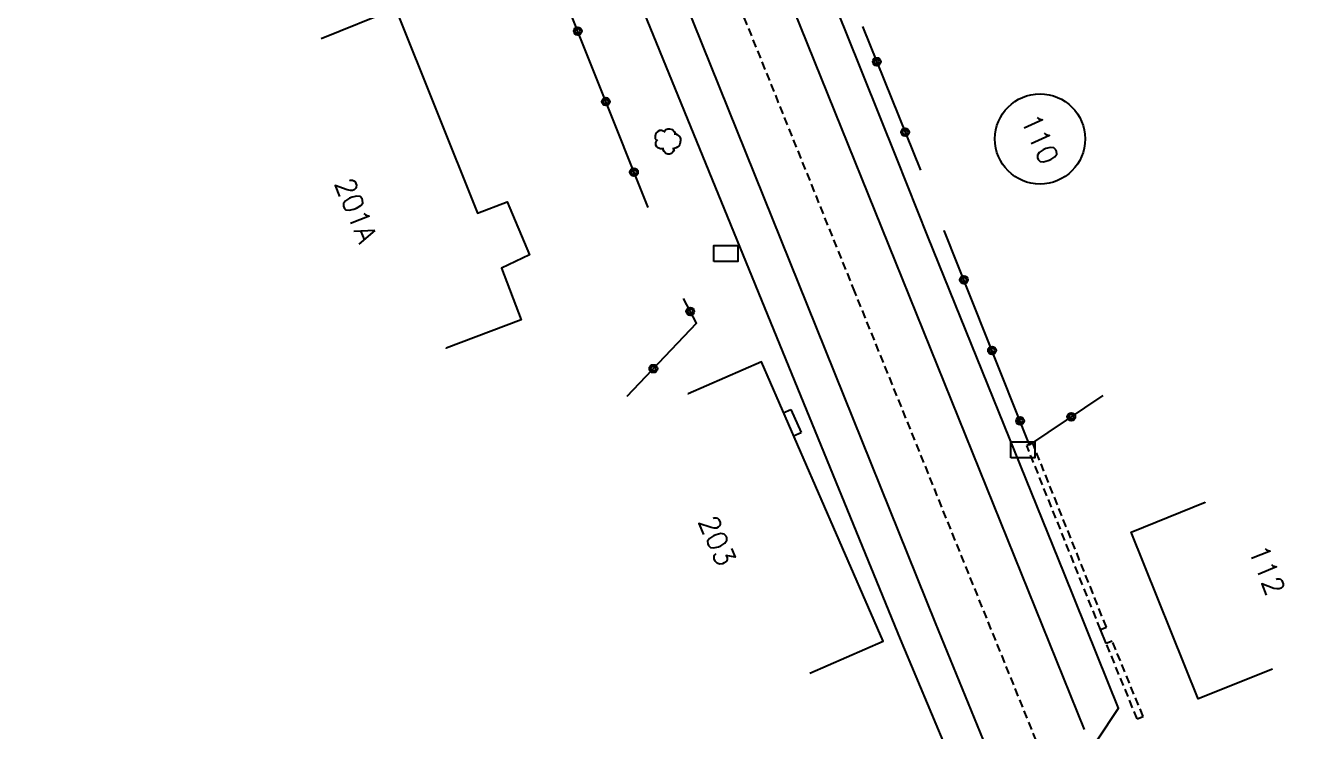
# Model space of a CAD drawing. Header units: millimetres. Extents: x 133016 to 134000, y 142000 to 143000.
# Drawn here: x 133220.3 to 133301.1, y 142299.9 to 142344 of the extents above; entities that cross this region are included whole.
import ezdxf
from ezdxf.enums import TextEntityAlignment as Align

# ---------------------------------------------------------------- set-up
doc = ezdxf.new("R2010")
doc.units = ezdxf.units.MM
doc.linetypes.add('DASHED', pattern=[0.75, 0.5, -0.25])
doc.layers.get('0').update_dxf_attribs({"linetype": 'CONTINUOUS'})
for name, color, linetype in [('W0001', 6, 'DASHED'), ('W0008', 7, 'CONTINUOUS'), ('W0100', 7, 'CONTINUOUS'), ('W0105', 7, 'CONTINUOUS'), ('W0112', 1, 'DASHED'), ('W0300', 7, 'CONTINUOUS'), ('W0322', 7, 'CONTINUOUS'), ('W0991', 7, 'CONTINUOUS'), ('W1102', 7, 'CONTINUOUS'), ('W1471', 7, 'CONTINUOUS')]:
    doc.layers.add(name, color=color, linetype=linetype)
doc.styles.get("Standard").update_dxf_attribs({"font": 'romans.shx', "width": 0.85})

# ---------------------------------------------------------------- blocks, each defined once
blk = doc.blocks.new('t322o')
at = {"color": 0, "linetype": 'Continuous'}
for radius in [0.25, 0.15]:
    blk.add_circle((0, 0), radius, dxfattribs=at)
blk = doc.blocks.new('T1471')
at = {"color": 0, "linetype": 'Continuous', "flags": 128}
blk.add_lwpolyline([(-0.75, -0.5), (-0.75, 0.5), (0.75, 0.5), (0.75, -0.5), (-0.75, -0.5)], dxfattribs=at)
blk = doc.blocks.new('T300')
for p, q in [((-0.8, 0.514), (-0.857, 0.343)), ((-0.857, 0.343), (-0.857, 0.171)), ((-0.857, 0.171), (-0.743, 0.057)), ((-0.686, 0.629), (-0.8, 0.514)), ((-0.8, -0.057), (-0.743, 0.057)), ((-0.743, 0.057), (-0.686, 0.114)), ((-0.571, 0.686), (-0.686, 0.629)), ((-0.457, 0.686), (-0.571, 0.686)), ((-0.286, 0.629), (-0.457, 0.686)), ((-0.286, 0.629), (-0.171, 0.743)), ((-0.229, 0.571), (-0.286, 0.629)), ((-0.171, 0.743), (-0.057, 0.8)), ((-0.057, 0.8), (0.057, 0.8)), ((0.057, 0.8), (0.229, 0.743)), ((0.229, 0.743), (0.343, 0.629)), ((0.343, 0.629), (0.4, 0.514)), ((0.457, 0.457), (0.343, 0.457)), ((0.4, 0.514), (0.4, 0.457)), ((0.571, 0.4), (0.457, 0.457)), ((0.571, 0.4), (0.686, 0.286)), ((0.686, 0.286), (0.743, 0.171)), ((0.743, 0.057), (0.686, -0.171)), ((0.743, 0.171), (0.743, 0.057)), ((-0.8, -0.171), (-0.8, -0.057)), ((-0.8, -0.229), (-0.8, -0.171)), ((-0.743, -0.343), (-0.8, -0.229)), ((-0.686, -0.4), (-0.743, -0.343)), ((-0.514, -0.457), (-0.686, -0.4)), ((-0.4, -0.457), (-0.514, -0.457)), ((-0.4, -0.457), (-0.343, -0.457)), ((-0.343, -0.457), (-0.343, -0.4)), ((-0.343, -0.514), (-0.343, -0.457)), ((-0.286, -0.629), (-0.343, -0.514)), ((-0.171, -0.743), (-0.286, -0.629)), ((-0.057, -0.8), (-0.171, -0.743)), ((0.057, -0.8), (-0.057, -0.8)), ((0.171, -0.743), (0.057, -0.8)), ((0.229, -0.686), (0.171, -0.743)), ((0.286, -0.457), (0.229, -0.457)), ((0.286, -0.629), (0.229, -0.686)), ((0.457, -0.4), (0.286, -0.457)), ((0.343, -0.514), (0.286, -0.629)), ((0.343, -0.514), (0.343, -0.457)), ((0.571, -0.343), (0.457, -0.4)), ((0.629, -0.286), (0.571, -0.343)), ((0.686, -0.171), (0.629, -0.286))]:
    blk.add_line(p, q)

msp = doc.modelspace()

# ---------------------------------------------------------------- linework, layer by layer
at = {"layer": 'W0001'}
msp.add_lwpolyline([(133386.945, 142000), (133386.814, 142000.544), (133381.386, 142020.922), (133377.72, 142033.242), (133374.378, 142044.404), (133371.736, 142052.501), (133363.425, 142077.24), (133351.282, 142112.198), (133340.526, 142143.486), (133329.846, 142174.424), (133321.068, 142199.742), (133310.87, 142229.854), (133301.041, 142256.022), (133295.587, 142269.624), (133285.227, 142295.132), (133272.196, 142327.363), (133261.937, 142352.824), (133254.866, 142370.308), (133250.758, 142380.429), (133247.16, 142389.362), (133243.379, 142398.786), (133239.165, 142409.566), (133234.966, 142420.636), (133226.628, 142443.802)], dxfattribs=at)
at = {"layer": 'W0008'}
for points in [[(133286.558, 142299.985), (133274.74, 142329.256), (133265.448, 142352.298), (133253.196, 142382.551), (133253.195, 142382.554), (133243.932, 142405.606), (133239.692, 142416.586), (133234.38, 142430.806), (133230.296, 142442.289), (133229.475, 142444.688)], [(133284.366, 142289.245), (133277.236, 142306.668), (133269.788, 142325.132), (133254.375, 142363.427), (133246.341, 142383.176), (133239.141, 142401.145), (133233.175, 142416.795), (133227.504, 142432.166), (133223.78, 142442.915)], [(133295.726, 142255.216), (133289.715, 142270.325), (133281.92, 142289.305), (133275.061, 142305.641), (133267.517, 142324.023), (133254.015, 142357.078), (133243.591, 142382.41), (133241.986, 142386.285), (133236.639, 142399.291), (133229.163, 142417.794), (133224.309, 142430.747), (133220.34, 142441.843)], [(133390.33, 142000), (133389.117, 142005.032), (133384.019, 142023.587), (133377.685, 142044.909), (133374.384, 142055.102), (133369.14, 142070.723), (133366.561, 142078.358), (133345.093, 142140.306), (133325.595, 142196.609), (133313.916, 142230.23), (133310.315, 142240.248), (133304.98, 142254.246), (133302.445, 142260.555), (133295.552, 142277.686), (133287.999, 142296.351), (133288.488, 142296.545), (133287.375, 142299.347), (133288.697, 142301.325), (133285.298, 142309.766), (133276.766, 142330.818), (133274.82, 142335.693), (133271.638, 142343.642), (133262.27, 142366.754), (133261.698, 142368.124)]]:
    msp.add_lwpolyline(points, dxfattribs=at)
at = {"layer": 'W0100'}
for points in [[(133238.819, 142343.213), (133243.457, 142345.079), (133248.601, 142332.292), (133250.453, 142333), (133251.84, 142329.677), (133250.093, 142328.851), (133251.32, 142325.607), (133246.643, 142323.838), (133246.643, 142323.838), (133246.643, 142323.838), (133246.643, 142323.838), (133246.643, 142323.838), (133246.643, 142323.838), (133246.643, 142323.838), (133246.643, 142323.838), (133246.643, 142323.838), (133246.643, 142323.838), (133246.643, 142323.838), (133246.643, 142323.838), (133246.643, 142323.838), (133246.643, 142323.838), (133246.643, 142323.838), (133246.643, 142323.838), (133246.643, 142323.838), (133246.643, 142323.838), (133246.643, 142323.838), (133246.643, 142323.838), (133246.643, 142323.838), (133246.643, 142323.838), (133246.643, 142323.838), (133246.643, 142323.838), (133246.643, 142323.838), (133246.643, 142323.838), (133246.643, 142323.838), (133246.643, 142323.838), (133246.643, 142323.838), (133246.643, 142323.838), (133246.643, 142323.838), (133246.643, 142323.838), (133246.643, 142323.838), (133246.643, 142323.838), (133246.643, 142323.838), (133246.643, 142323.838), (133246.643, 142323.838), (133246.643, 142323.838), (133246.643, 142323.838), (133246.643, 142323.838), (133246.643, 142323.838), (133246.643, 142323.838), (133246.643, 142323.838), (133246.643, 142323.838), (133246.643, 142323.838), (133246.643, 142323.838), (133246.643, 142323.838), (133246.643, 142323.838), (133246.643, 142323.838), (133246.643, 142323.838), (133246.643, 142323.838), (133246.643, 142323.838), (133246.643, 142323.838), (133246.643, 142323.838), (133246.643, 142323.838), (133246.643, 142323.838), (133246.643, 142323.838), (133246.643, 142323.838), (133246.643, 142323.838), (133246.643, 142323.838), (133246.643, 142323.838), (133246.643, 142323.838), (133246.643, 142323.838), (133246.643, 142323.838), (133246.643, 142323.838), (133246.643, 142323.838), (133246.643, 142323.838), (133246.643, 142323.838), (133246.643, 142323.838), (133246.643, 142323.838), (133246.643, 142323.838), (133246.643, 142323.838), (133246.643, 142323.838), (133246.643, 142323.838), (133246.643, 142323.838), (133246.643, 142323.838), (133246.643, 142323.838), (133246.643, 142323.838), (133246.643, 142323.838), (133246.643, 142323.838), (133246.643, 142323.838), (133246.643, 142323.838), (133246.643, 142323.838), (133246.643, 142323.838), (133246.643, 142323.838), (133246.643, 142323.838), (133246.643, 142323.838), (133246.643, 142323.838), (133246.643, 142323.838), (133246.643, 142323.838), (133246.643, 142323.838), (133246.643, 142323.838), (133246.643, 142323.838), (133246.643, 142323.838), (133246.643, 142323.838), (133246.643, 142323.838), (133246.643, 142323.838), (133246.643, 142323.838), (133246.643, 142323.838), (133246.643, 142323.838), (133246.643, 142323.838), (133246.643, 142323.838), (133246.643, 142323.838), (133246.643, 142323.838), (133246.643, 142323.838), (133246.643, 142323.838), (133246.643, 142323.838), (133246.643, 142323.838), (133246.643, 142323.838), (133246.643, 142323.838), (133246.643, 142323.838), (133246.643, 142323.838), (133246.643, 142323.838)], [(133269.378, 142303.52), (133273.962, 142305.518), (133270.859, 142312.637), (133266.353, 142322.986), (133261.768, 142320.99), (133261.768, 142320.99), (133261.768, 142320.99), (133261.768, 142320.99), (133261.768, 142320.99), (133261.768, 142320.99), (133261.768, 142320.99), (133261.768, 142320.99), (133261.768, 142320.99), (133261.768, 142320.99), (133261.768, 142320.99), (133261.768, 142320.99), (133261.768, 142320.99), (133261.768, 142320.99), (133261.768, 142320.99), (133261.768, 142320.99), (133261.768, 142320.99), (133261.768, 142320.99), (133261.768, 142320.99), (133261.768, 142320.99), (133261.768, 142320.99), (133261.768, 142320.99), (133261.768, 142320.99), (133261.768, 142320.99), (133261.768, 142320.99), (133261.768, 142320.99), (133261.768, 142320.99), (133261.768, 142320.99), (133261.768, 142320.99), (133261.768, 142320.99), (133261.768, 142320.99), (133261.768, 142320.99), (133261.768, 142320.99), (133261.768, 142320.99), (133261.768, 142320.99), (133261.768, 142320.99), (133261.768, 142320.99), (133261.768, 142320.99), (133261.768, 142320.99), (133261.768, 142320.99), (133261.768, 142320.99), (133261.768, 142320.99), (133261.768, 142320.99), (133261.768, 142320.99), (133261.768, 142320.99), (133261.768, 142320.99), (133261.768, 142320.99), (133261.768, 142320.99), (133261.768, 142320.99), (133261.768, 142320.99), (133261.768, 142320.99), (133261.768, 142320.99), (133261.768, 142320.99), (133261.768, 142320.99), (133261.768, 142320.99), (133261.768, 142320.99), (133261.768, 142320.99), (133261.768, 142320.99), (133261.768, 142320.99), (133261.768, 142320.99), (133261.768, 142320.99), (133261.768, 142320.99), (133261.768, 142320.99), (133261.768, 142320.99), (133261.768, 142320.99), (133261.768, 142320.99), (133261.768, 142320.99), (133261.768, 142320.99), (133261.768, 142320.99), (133261.768, 142320.99), (133261.768, 142320.99), (133261.768, 142320.99), (133261.768, 142320.99), (133261.768, 142320.99), (133261.768, 142320.99), (133261.768, 142320.99), (133261.768, 142320.99), (133261.768, 142320.99), (133261.768, 142320.99), (133261.768, 142320.99), (133261.768, 142320.99), (133261.768, 142320.99), (133261.768, 142320.99), (133261.768, 142320.99), (133261.768, 142320.99), (133261.768, 142320.99), (133261.768, 142320.99), (133261.768, 142320.99), (133261.768, 142320.99), (133261.768, 142320.99), (133261.768, 142320.99), (133261.768, 142320.99), (133261.768, 142320.99), (133261.768, 142320.99), (133261.768, 142320.99), (133261.768, 142320.99), (133261.768, 142320.99), (133261.768, 142320.99), (133261.768, 142320.99), (133261.768, 142320.99), (133261.768, 142320.99), (133261.768, 142320.99), (133261.768, 142320.99), (133261.768, 142320.99), (133261.768, 142320.99), (133261.768, 142320.99), (133261.768, 142320.99), (133261.768, 142320.99), (133261.768, 142320.99), (133261.768, 142320.99), (133261.768, 142320.99), (133261.768, 142320.99), (133261.768, 142320.99), (133261.768, 142320.99), (133261.768, 142320.99), (133261.768, 142320.99)], [(133298.311, 142303.773), (133293.671, 142301.909), (133289.48, 142312.342), (133294.119, 142314.206), (133294.119, 142314.206), (133294.119, 142314.206), (133294.119, 142314.206), (133294.119, 142314.206), (133294.119, 142314.206), (133294.119, 142314.206), (133294.119, 142314.206), (133294.119, 142314.206), (133294.119, 142314.206), (133294.119, 142314.206), (133294.119, 142314.206), (133294.119, 142314.206), (133294.119, 142314.206), (133294.119, 142314.206), (133294.119, 142314.206), (133294.119, 142314.206), (133294.119, 142314.206), (133294.119, 142314.206), (133294.119, 142314.206), (133294.119, 142314.206), (133294.119, 142314.206), (133294.119, 142314.206), (133294.119, 142314.206), (133294.119, 142314.206), (133294.119, 142314.206), (133294.119, 142314.206), (133294.119, 142314.206), (133294.119, 142314.206), (133294.119, 142314.206), (133294.119, 142314.206), (133294.119, 142314.206), (133294.119, 142314.206), (133294.119, 142314.206), (133294.119, 142314.206), (133294.119, 142314.206), (133294.119, 142314.206), (133294.119, 142314.206), (133294.119, 142314.206), (133294.119, 142314.206), (133294.119, 142314.206), (133294.119, 142314.206), (133294.119, 142314.206), (133294.119, 142314.206), (133294.119, 142314.206), (133294.119, 142314.206), (133294.119, 142314.206), (133294.119, 142314.206), (133294.119, 142314.206), (133294.119, 142314.206), (133294.119, 142314.206), (133294.119, 142314.206), (133294.119, 142314.206), (133294.119, 142314.206), (133294.119, 142314.206), (133294.119, 142314.206), (133294.119, 142314.206), (133294.119, 142314.206), (133294.119, 142314.206), (133294.119, 142314.206), (133294.119, 142314.206), (133294.119, 142314.206), (133294.119, 142314.206), (133294.119, 142314.206), (133294.119, 142314.206), (133294.119, 142314.206), (133294.119, 142314.206), (133294.119, 142314.206), (133294.119, 142314.206), (133294.119, 142314.206), (133294.119, 142314.206), (133294.119, 142314.206), (133294.119, 142314.206), (133294.119, 142314.206), (133294.119, 142314.206), (133294.119, 142314.206), (133294.119, 142314.206), (133294.119, 142314.206), (133294.119, 142314.206), (133294.119, 142314.206), (133294.119, 142314.206), (133294.119, 142314.206), (133294.119, 142314.206), (133294.119, 142314.206), (133294.119, 142314.206), (133294.119, 142314.206), (133294.119, 142314.206), (133294.119, 142314.206), (133294.119, 142314.206), (133294.119, 142314.206), (133294.119, 142314.206), (133294.119, 142314.206), (133294.119, 142314.206), (133294.119, 142314.206), (133294.119, 142314.206), (133294.119, 142314.206), (133294.119, 142314.206), (133294.119, 142314.206), (133294.119, 142314.206), (133294.119, 142314.206), (133294.119, 142314.206), (133294.119, 142314.206), (133294.119, 142314.206), (133294.119, 142314.206), (133294.119, 142314.206), (133294.119, 142314.206), (133294.119, 142314.206), (133294.119, 142314.206), (133294.119, 142314.206), (133294.119, 142314.206), (133294.119, 142314.206), (133294.119, 142314.206), (133294.119, 142314.206), (133294.119, 142314.206), (133294.119, 142314.206), (133294.119, 142314.206), (133294.119, 142314.206)]]:
    msp.add_lwpolyline(points, dxfattribs=at)
at = {"layer": 'W0105'}
for p, q in [((133267.72, 142319.801), (133268.189, 142320.01)), ((133268.189, 142320.01), (133268.83, 142318.57)), ((133268.361, 142318.361), (133268.83, 142318.57)), ((133287.924, 142305.373), (133287.56, 142306.247))]:
    msp.add_line(p, q, dxfattribs=at)
at = {"layer": 'W0112'}
for points in [[(133287.56, 142306.247), (133287.931, 142306.395), (133283.321, 142317.904), (133282.95, 142317.755), (133282.95, 142317.755), (133282.95, 142317.755), (133282.95, 142317.755), (133282.95, 142317.755), (133282.95, 142317.755), (133282.95, 142317.755), (133282.95, 142317.755), (133282.95, 142317.755), (133282.95, 142317.755), (133282.95, 142317.755), (133282.95, 142317.755), (133282.95, 142317.755), (133282.95, 142317.755), (133282.95, 142317.755), (133282.95, 142317.755), (133282.95, 142317.755), (133282.95, 142317.755), (133282.95, 142317.755), (133282.95, 142317.755), (133282.95, 142317.755), (133282.95, 142317.755), (133282.95, 142317.755), (133282.95, 142317.755), (133282.95, 142317.755), (133282.95, 142317.755), (133282.95, 142317.755), (133282.95, 142317.755), (133282.95, 142317.755), (133282.95, 142317.755), (133282.95, 142317.755), (133282.95, 142317.755), (133282.95, 142317.755), (133282.95, 142317.755), (133282.95, 142317.755), (133282.95, 142317.755), (133282.95, 142317.755), (133282.95, 142317.755), (133282.95, 142317.755), (133282.95, 142317.755), (133282.95, 142317.755), (133282.95, 142317.755), (133282.95, 142317.755), (133282.95, 142317.755), (133282.95, 142317.755), (133282.95, 142317.755), (133282.95, 142317.755), (133282.95, 142317.755), (133282.95, 142317.755), (133282.95, 142317.755), (133282.95, 142317.755), (133282.95, 142317.755), (133282.95, 142317.755), (133282.95, 142317.755), (133282.95, 142317.755), (133282.95, 142317.755), (133282.95, 142317.755), (133282.95, 142317.755), (133282.95, 142317.755), (133282.95, 142317.755), (133282.95, 142317.755), (133282.95, 142317.755), (133282.95, 142317.755), (133282.95, 142317.755), (133282.95, 142317.755), (133282.95, 142317.755), (133282.95, 142317.755), (133282.95, 142317.755), (133282.95, 142317.755), (133282.95, 142317.755), (133282.95, 142317.755), (133282.95, 142317.755), (133282.95, 142317.755), (133282.95, 142317.755), (133282.95, 142317.755), (133282.95, 142317.755), (133282.95, 142317.755), (133282.95, 142317.755), (133282.95, 142317.755), (133282.95, 142317.755), (133282.95, 142317.755), (133282.95, 142317.755), (133282.95, 142317.755), (133282.95, 142317.755), (133282.95, 142317.755), (133282.95, 142317.755), (133282.95, 142317.755), (133282.95, 142317.755), (133282.95, 142317.755), (133282.95, 142317.755), (133282.95, 142317.755), (133282.95, 142317.755), (133282.95, 142317.755), (133282.95, 142317.755), (133282.95, 142317.755), (133282.95, 142317.755), (133282.95, 142317.755), (133282.95, 142317.755), (133282.95, 142317.755), (133282.95, 142317.755), (133282.95, 142317.755), (133282.95, 142317.755), (133282.95, 142317.755), (133282.95, 142317.755), (133282.95, 142317.755), (133282.95, 142317.755), (133282.95, 142317.755), (133282.95, 142317.755), (133282.95, 142317.755), (133282.95, 142317.755), (133282.95, 142317.755), (133282.95, 142317.755), (133282.95, 142317.755), (133282.95, 142317.755), (133282.95, 142317.755), (133282.95, 142317.755), (133282.95, 142317.755)], [(133287.56, 142306.247), (133282.95, 142317.755), (133282.95, 142317.755), (133282.95, 142317.755), (133282.95, 142317.755), (133282.95, 142317.755), (133282.95, 142317.755), (133282.95, 142317.755), (133282.95, 142317.755), (133282.95, 142317.755), (133282.95, 142317.755), (133282.95, 142317.755), (133282.95, 142317.755), (133282.95, 142317.755), (133282.95, 142317.755), (133282.95, 142317.755), (133282.95, 142317.755), (133282.95, 142317.755), (133282.95, 142317.755), (133282.95, 142317.755), (133282.95, 142317.755), (133282.95, 142317.755), (133282.95, 142317.755), (133282.95, 142317.755), (133282.95, 142317.755), (133282.95, 142317.755), (133282.95, 142317.755), (133282.95, 142317.755), (133282.95, 142317.755), (133282.95, 142317.755), (133282.95, 142317.755), (133282.95, 142317.755), (133282.95, 142317.755), (133282.95, 142317.755), (133282.95, 142317.755), (133282.95, 142317.755), (133282.95, 142317.755), (133282.95, 142317.755), (133282.95, 142317.755), (133282.95, 142317.755), (133282.95, 142317.755), (133282.95, 142317.755), (133282.95, 142317.755), (133282.95, 142317.755), (133282.95, 142317.755), (133282.95, 142317.755), (133282.95, 142317.755), (133282.95, 142317.755), (133282.95, 142317.755), (133282.95, 142317.755), (133282.95, 142317.755), (133282.95, 142317.755), (133282.95, 142317.755), (133282.95, 142317.755), (133282.95, 142317.755), (133282.95, 142317.755), (133282.95, 142317.755), (133282.95, 142317.755), (133282.95, 142317.755), (133282.95, 142317.755), (133282.95, 142317.755), (133282.95, 142317.755), (133282.95, 142317.755), (133282.95, 142317.755), (133282.95, 142317.755), (133282.95, 142317.755), (133282.95, 142317.755), (133282.95, 142317.755), (133282.95, 142317.755), (133282.95, 142317.755), (133282.95, 142317.755), (133282.95, 142317.755), (133282.95, 142317.755), (133282.95, 142317.755), (133282.95, 142317.755), (133282.95, 142317.755), (133282.95, 142317.755), (133282.95, 142317.755), (133282.95, 142317.755), (133282.95, 142317.755), (133282.95, 142317.755), (133282.95, 142317.755), (133282.95, 142317.755), (133282.95, 142317.755), (133282.95, 142317.755), (133282.95, 142317.755), (133282.95, 142317.755), (133282.95, 142317.755), (133282.95, 142317.755), (133282.95, 142317.755), (133282.95, 142317.755), (133282.95, 142317.755), (133282.95, 142317.755), (133282.95, 142317.755), (133282.95, 142317.755), (133282.95, 142317.755), (133282.95, 142317.755), (133282.95, 142317.755), (133282.95, 142317.755), (133282.95, 142317.755), (133282.95, 142317.755), (133282.95, 142317.755), (133282.95, 142317.755), (133282.95, 142317.755), (133282.95, 142317.755), (133282.95, 142317.755), (133282.95, 142317.755), (133282.95, 142317.755), (133282.95, 142317.755), (133282.95, 142317.755), (133282.95, 142317.755), (133282.95, 142317.755), (133282.95, 142317.755), (133282.95, 142317.755), (133282.95, 142317.755), (133282.95, 142317.755), (133282.95, 142317.755), (133282.95, 142317.755), (133282.95, 142317.755), (133282.95, 142317.755)], [(133289.856, 142300.664), (133290.226, 142300.815), (133288.294, 142305.525), (133287.924, 142305.373), (133287.924, 142305.373), (133287.924, 142305.373), (133287.924, 142305.373), (133287.924, 142305.373), (133287.924, 142305.373), (133287.924, 142305.373), (133287.924, 142305.373), (133287.924, 142305.373), (133287.924, 142305.373), (133287.924, 142305.373), (133287.924, 142305.373), (133287.924, 142305.373), (133287.924, 142305.373), (133287.924, 142305.373), (133287.924, 142305.373), (133287.924, 142305.373), (133287.924, 142305.373), (133287.924, 142305.373), (133287.924, 142305.373), (133287.924, 142305.373), (133287.924, 142305.373), (133287.924, 142305.373), (133287.924, 142305.373), (133287.924, 142305.373), (133287.924, 142305.373), (133287.924, 142305.373), (133287.924, 142305.373), (133287.924, 142305.373), (133287.924, 142305.373), (133287.924, 142305.373), (133287.924, 142305.373), (133287.924, 142305.373), (133287.924, 142305.373), (133287.924, 142305.373), (133287.924, 142305.373), (133287.924, 142305.373), (133287.924, 142305.373), (133287.924, 142305.373), (133287.924, 142305.373), (133287.924, 142305.373), (133287.924, 142305.373), (133287.924, 142305.373), (133287.924, 142305.373), (133287.924, 142305.373), (133287.924, 142305.373), (133287.924, 142305.373), (133287.924, 142305.373), (133287.924, 142305.373), (133287.924, 142305.373), (133287.924, 142305.373), (133287.924, 142305.373), (133287.924, 142305.373), (133287.924, 142305.373), (133287.924, 142305.373), (133287.924, 142305.373), (133287.924, 142305.373), (133287.924, 142305.373), (133287.924, 142305.373), (133287.924, 142305.373), (133287.924, 142305.373), (133287.924, 142305.373), (133287.924, 142305.373), (133287.924, 142305.373), (133287.924, 142305.373), (133287.924, 142305.373), (133287.924, 142305.373), (133287.924, 142305.373), (133287.924, 142305.373), (133287.924, 142305.373), (133287.924, 142305.373), (133287.924, 142305.373), (133287.924, 142305.373), (133287.924, 142305.373), (133287.924, 142305.373), (133287.924, 142305.373), (133287.924, 142305.373), (133287.924, 142305.373), (133287.924, 142305.373), (133287.924, 142305.373), (133287.924, 142305.373), (133287.924, 142305.373), (133287.924, 142305.373), (133287.924, 142305.373), (133287.924, 142305.373), (133287.924, 142305.373), (133287.924, 142305.373), (133287.924, 142305.373), (133287.924, 142305.373), (133287.924, 142305.373), (133287.924, 142305.373), (133287.924, 142305.373), (133287.924, 142305.373), (133287.924, 142305.373), (133287.924, 142305.373), (133287.924, 142305.373), (133287.924, 142305.373), (133287.924, 142305.373), (133287.924, 142305.373), (133287.924, 142305.373), (133287.924, 142305.373), (133287.924, 142305.373), (133287.924, 142305.373), (133287.924, 142305.373), (133287.924, 142305.373), (133287.924, 142305.373), (133287.924, 142305.373), (133287.924, 142305.373), (133287.924, 142305.373), (133287.924, 142305.373), (133287.924, 142305.373), (133287.924, 142305.373), (133287.924, 142305.373), (133287.924, 142305.373), (133287.924, 142305.373), (133287.924, 142305.373), (133287.924, 142305.373)], [(133289.856, 142300.664), (133287.924, 142305.373), (133287.924, 142305.373), (133287.924, 142305.373), (133287.924, 142305.373), (133287.924, 142305.373), (133287.924, 142305.373), (133287.924, 142305.373), (133287.924, 142305.373), (133287.924, 142305.373), (133287.924, 142305.373), (133287.924, 142305.373), (133287.924, 142305.373), (133287.924, 142305.373), (133287.924, 142305.373), (133287.924, 142305.373), (133287.924, 142305.373), (133287.924, 142305.373), (133287.924, 142305.373), (133287.924, 142305.373), (133287.924, 142305.373), (133287.924, 142305.373), (133287.924, 142305.373), (133287.924, 142305.373), (133287.924, 142305.373), (133287.924, 142305.373), (133287.924, 142305.373), (133287.924, 142305.373), (133287.924, 142305.373), (133287.924, 142305.373), (133287.924, 142305.373), (133287.924, 142305.373), (133287.924, 142305.373), (133287.924, 142305.373), (133287.924, 142305.373), (133287.924, 142305.373), (133287.924, 142305.373), (133287.924, 142305.373), (133287.924, 142305.373), (133287.924, 142305.373), (133287.924, 142305.373), (133287.924, 142305.373), (133287.924, 142305.373), (133287.924, 142305.373), (133287.924, 142305.373), (133287.924, 142305.373), (133287.924, 142305.373), (133287.924, 142305.373), (133287.924, 142305.373), (133287.924, 142305.373), (133287.924, 142305.373), (133287.924, 142305.373), (133287.924, 142305.373), (133287.924, 142305.373), (133287.924, 142305.373), (133287.924, 142305.373), (133287.924, 142305.373), (133287.924, 142305.373), (133287.924, 142305.373), (133287.924, 142305.373), (133287.924, 142305.373), (133287.924, 142305.373), (133287.924, 142305.373), (133287.924, 142305.373), (133287.924, 142305.373), (133287.924, 142305.373), (133287.924, 142305.373), (133287.924, 142305.373), (133287.924, 142305.373), (133287.924, 142305.373), (133287.924, 142305.373), (133287.924, 142305.373), (133287.924, 142305.373), (133287.924, 142305.373), (133287.924, 142305.373), (133287.924, 142305.373), (133287.924, 142305.373), (133287.924, 142305.373), (133287.924, 142305.373), (133287.924, 142305.373), (133287.924, 142305.373), (133287.924, 142305.373), (133287.924, 142305.373), (133287.924, 142305.373), (133287.924, 142305.373), (133287.924, 142305.373), (133287.924, 142305.373), (133287.924, 142305.373), (133287.924, 142305.373), (133287.924, 142305.373), (133287.924, 142305.373), (133287.924, 142305.373), (133287.924, 142305.373), (133287.924, 142305.373), (133287.924, 142305.373), (133287.924, 142305.373), (133287.924, 142305.373), (133287.924, 142305.373), (133287.924, 142305.373), (133287.924, 142305.373), (133287.924, 142305.373), (133287.924, 142305.373), (133287.924, 142305.373), (133287.924, 142305.373), (133287.924, 142305.373), (133287.924, 142305.373), (133287.924, 142305.373), (133287.924, 142305.373), (133287.924, 142305.373), (133287.924, 142305.373), (133287.924, 142305.373), (133287.924, 142305.373), (133287.924, 142305.373), (133287.924, 142305.373), (133287.924, 142305.373), (133287.924, 142305.373), (133287.924, 142305.373), (133287.924, 142305.373), (133287.924, 142305.373), (133287.924, 142305.373)]]:
    msp.add_lwpolyline(points, dxfattribs=at)
at = {"layer": 'W0322'}
msp.add_line((133272.683, 142343.959), (133276.296, 142334.961), dxfattribs=at)
for points in [[(133259.262, 142332.641), (133253.257, 142347.686)], [(133287.707, 142320.881), (133283.126, 142317.798), (133277.787, 142331.208), (133277.787, 142331.208), (133277.787, 142331.208), (133277.787, 142331.208), (133277.787, 142331.208), (133277.787, 142331.208), (133277.787, 142331.208), (133277.787, 142331.208), (133277.787, 142331.208), (133277.787, 142331.208), (133277.787, 142331.208), (133277.787, 142331.208), (133277.787, 142331.208), (133277.787, 142331.208), (133277.787, 142331.208), (133277.787, 142331.208), (133277.787, 142331.208), (133277.787, 142331.208), (133277.787, 142331.208), (133277.787, 142331.208), (133277.787, 142331.208), (133277.787, 142331.208), (133277.787, 142331.208), (133277.787, 142331.208), (133277.787, 142331.208), (133277.787, 142331.208), (133277.787, 142331.208), (133277.787, 142331.208), (133277.787, 142331.208), (133277.787, 142331.208), (133277.787, 142331.208), (133277.787, 142331.208), (133277.787, 142331.208), (133277.787, 142331.208), (133277.787, 142331.208), (133277.787, 142331.208), (133277.787, 142331.208), (133277.787, 142331.208), (133277.787, 142331.208), (133277.787, 142331.208), (133277.787, 142331.208), (133277.787, 142331.208), (133277.787, 142331.208), (133277.787, 142331.208), (133277.787, 142331.208), (133277.787, 142331.208), (133277.787, 142331.208), (133277.787, 142331.208), (133277.787, 142331.208), (133277.787, 142331.208), (133277.787, 142331.208), (133277.787, 142331.208), (133277.787, 142331.208), (133277.787, 142331.208), (133277.787, 142331.208), (133277.787, 142331.208), (133277.787, 142331.208), (133277.787, 142331.208), (133277.787, 142331.208), (133277.787, 142331.208), (133277.787, 142331.208), (133277.787, 142331.208), (133277.787, 142331.208), (133277.787, 142331.208), (133277.787, 142331.208), (133277.787, 142331.208), (133277.787, 142331.208), (133277.787, 142331.208), (133277.787, 142331.208), (133277.787, 142331.208), (133277.787, 142331.208), (133277.787, 142331.208), (133277.787, 142331.208), (133277.787, 142331.208), (133277.787, 142331.208), (133277.787, 142331.208), (133277.787, 142331.208), (133277.787, 142331.208), (133277.787, 142331.208), (133277.787, 142331.208), (133277.787, 142331.208), (133277.787, 142331.208), (133277.787, 142331.208), (133277.787, 142331.208), (133277.787, 142331.208), (133277.787, 142331.208), (133277.787, 142331.208), (133277.787, 142331.208), (133277.787, 142331.208), (133277.787, 142331.208), (133277.787, 142331.208), (133277.787, 142331.208), (133277.787, 142331.208), (133277.787, 142331.208), (133277.787, 142331.208), (133277.787, 142331.208), (133277.787, 142331.208), (133277.787, 142331.208), (133277.787, 142331.208)], [(133277.787, 142331.208), (133277.787, 142331.208), (133277.787, 142331.208), (133277.787, 142331.208), (133277.787, 142331.208), (133277.787, 142331.208), (133277.787, 142331.208), (133277.787, 142331.208), (133277.787, 142331.208), (133277.787, 142331.208), (133277.787, 142331.208), (133277.787, 142331.208), (133277.787, 142331.208), (133277.787, 142331.208), (133277.787, 142331.208), (133277.787, 142331.208), (133277.787, 142331.208), (133277.787, 142331.208), (133277.787, 142331.208), (133277.787, 142331.208)], [(133257.959, 142320.834), (133257.959, 142320.834), (133257.959, 142320.834), (133257.959, 142320.834), (133257.959, 142320.834), (133257.959, 142320.834), (133257.959, 142320.834), (133257.959, 142320.834), (133257.959, 142320.834), (133257.959, 142320.834), (133257.959, 142320.834), (133257.959, 142320.834), (133257.959, 142320.834), (133257.959, 142320.834), (133257.959, 142320.834), (133257.959, 142320.834), (133257.959, 142320.834), (133257.959, 142320.834), (133262.287, 142325.402), (133261.487, 142326.95)], [(133257.959, 142320.834), (133257.959, 142320.834), (133257.959, 142320.834), (133257.959, 142320.834), (133257.959, 142320.834), (133257.959, 142320.834), (133257.959, 142320.834), (133257.959, 142320.834), (133257.959, 142320.834), (133257.959, 142320.834), (133257.959, 142320.834), (133257.959, 142320.834), (133257.959, 142320.834), (133257.959, 142320.834), (133257.959, 142320.834), (133257.959, 142320.834), (133257.959, 142320.834), (133257.959, 142320.834), (133257.959, 142320.834), (133257.959, 142320.834), (133257.959, 142320.834), (133257.959, 142320.834), (133257.959, 142320.834), (133257.959, 142320.834), (133257.959, 142320.834), (133257.959, 142320.834), (133257.959, 142320.834), (133257.959, 142320.834), (133257.959, 142320.834), (133257.959, 142320.834), (133257.959, 142320.834), (133257.959, 142320.834), (133257.959, 142320.834), (133257.959, 142320.834), (133257.959, 142320.834), (133257.959, 142320.834), (133257.959, 142320.834), (133257.959, 142320.834), (133257.959, 142320.834), (133257.959, 142320.834), (133257.959, 142320.834), (133257.959, 142320.834), (133257.959, 142320.834), (133257.959, 142320.834), (133257.959, 142320.834), (133257.959, 142320.834), (133257.959, 142320.834), (133257.959, 142320.834), (133257.959, 142320.834), (133257.959, 142320.834), (133257.959, 142320.834), (133257.959, 142320.834), (133257.959, 142320.834), (133257.959, 142320.834), (133257.959, 142320.834), (133257.959, 142320.834), (133257.959, 142320.834), (133257.959, 142320.834), (133257.959, 142320.834), (133257.959, 142320.834), (133257.959, 142320.834), (133257.959, 142320.834), (133257.959, 142320.834), (133257.959, 142320.834), (133257.959, 142320.834), (133257.959, 142320.834), (133257.959, 142320.834), (133257.959, 142320.834), (133257.959, 142320.834), (133257.959, 142320.834), (133257.959, 142320.834), (133257.959, 142320.834), (133257.959, 142320.834), (133257.959, 142320.834), (133257.959, 142320.834), (133257.959, 142320.834), (133257.959, 142320.834), (133257.959, 142320.834), (133257.959, 142320.834), (133257.959, 142320.834), (133257.959, 142320.834), (133257.959, 142320.834), (133257.959, 142320.834), (133257.959, 142320.834), (133257.959, 142320.834), (133257.959, 142320.834), (133257.959, 142320.834), (133257.959, 142320.834), (133257.959, 142320.834), (133257.959, 142320.834), (133257.959, 142320.834), (133257.959, 142320.834), (133257.959, 142320.834), (133257.959, 142320.834), (133257.959, 142320.834), (133257.959, 142320.834), (133257.959, 142320.834), (133257.959, 142320.834), (133257.959, 142320.834), (133257.959, 142320.834), (133257.959, 142320.834)]]:
    msp.add_lwpolyline(points, dxfattribs=at)
at = {"layer": 'W1102'}
msp.add_circle((133283.781, 142336.924), 2.822, dxfattribs=at)

# ---------------------------------------------------------------- block references
at = {"layer": 'W0300'}
msp.add_blockref('T300', (133260.554, 142336.763), dxfattribs=at)
at = {"layer": 'W0322'}
for p, rotation in [((133254.86, 142343.67), 111.7587517956474), ((133273.568, 142341.755), 291.8771628423713), ((133256.621, 142339.258), 111.7587517956474), ((133275.338, 142337.347), 291.8771628423713), ((133258.382, 142334.847), 111.7587517956474), ((133279.019, 142328.114), 111.7093066700987), ((133261.905, 142326.141), 117.3296670763924), ((133280.776, 142323.701), 111.7093066700987), ((133259.592, 142322.558), 46.54549704250125), ((133285.737, 142319.555), 213.9403307960891), ((133282.533, 142319.287), 111.7093066700987)]:
    msp.add_blockref('t322o', p, dxfattribs=dict(at, rotation=rotation))
at = {"layer": 'W1471'}
for p in [(133264.134, 142329.764), (133282.7, 142317.479)]:
    msp.add_blockref('T1471', p, dxfattribs=at)

# ---------------------------------------------------------------- texts
at = {"layer": 'W0991'}
for s, rotation, p in [('110', 294.10989, (133283.781, 142336.924)), ('201A', 291.91469, (133240.989, 142332.458)), ('203', 293.52912, (133263.591, 142311.795)), ('112', 291.88846, (133297.975, 142309.973))]:
    msp.add_text(s, height=1.25, rotation=rotation, dxfattribs=at).set_placement(p, align=Align.MIDDLE)

doc.saveas('drawing.dxf')
